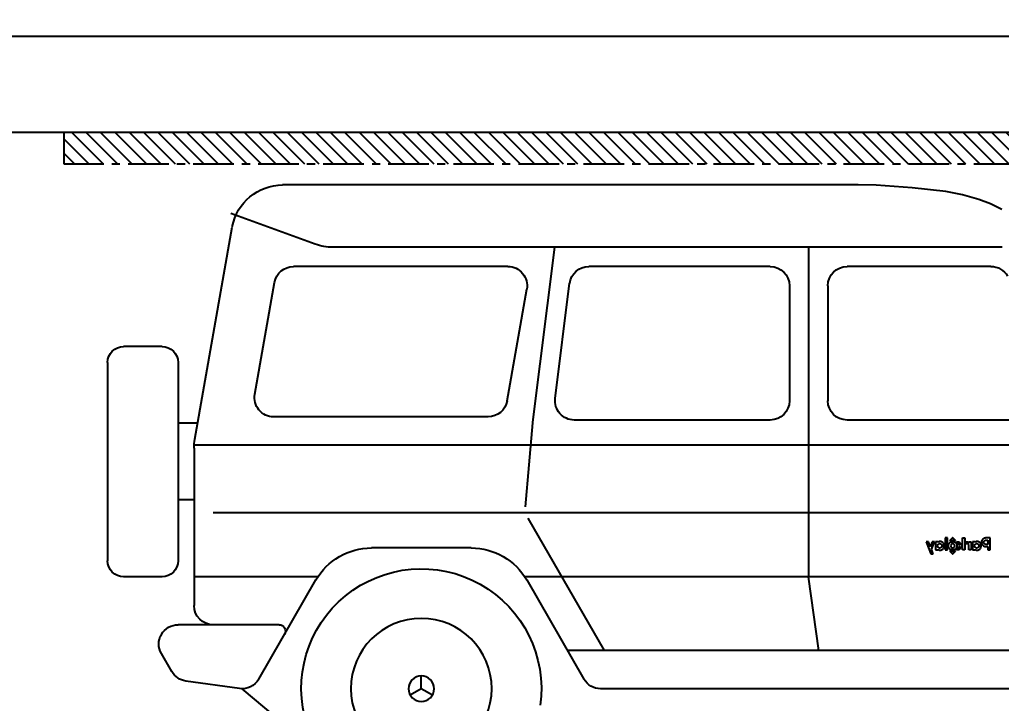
# Model space of a CAD drawing. Header units: metres. Extents: x 22161 to 254982, y -319656 to -11038.
# Drawn here: x 79850.8 to 80157.5, y -25633.7 to -25420 of the extents above; entities that cross this region are included whole.
import ezdxf

# ---------------------------------------------------------------- set-up
doc = ezdxf.new("R2010")
doc.units = ezdxf.units.M
doc.linetypes.add('CENTERX2', pattern=[20.32, 12.7, -2.54, 2.54, -2.54])
for name, color, linetype in [('j', 4, 'Continuous'), ('PMX25-CAR', 254, 'Continuous'), ('PMX25-HELPER', 8, 'CENTERX2'), ('PMX25-LOGO', 7, 'Continuous')]:
    doc.layers.add(name, color=color, linetype=linetype)
doc.layers.add('PMX25-SDP', color=7, linetype='Continuous', true_color=0x00b7c8)
doc.styles.add('ITALIC', font='italic.shx')
doc.dimstyles.new('dim-a-100', dxfattribs={"dimtxt": 40, "dimasz": 1, "dimexe": 10, "dimexo": 0, "dimgap": 6, "dimtad": 0, "dimdec": 0, "dimrnd": 5, "dimzin": 0, "dimdsep": 46, "dimtxsty": 'ITALIC', "dimblk1": 'R', "dimblk2": 'R', "dimsah": 1, "dimcen": 0.01, "dimse1": 1, "dimse2": 1, "dimclrd": 1, "dimclrt": 3, "dimadec": 0, "dimazin": 0, "dimtfac": 1, "dimtdec": 0, "dimtix": 1, "dimtmove": 2, "dimatfit": 3, "dimldrblk": 'R', "dimfxl": 1, "dimtolj": 1, "dimtzin": 0, "dimarcsym": 0})

# ---------------------------------------------------------------- blocks, each defined once
blk = doc.blocks.new('R')
blk.add_line((0, 6), (0, -6))
blk.add_circle((0, 0), 2)
blk = doc.blocks.new('*D9490')
at = {"layer": 'Defpoints', "color": 0}
for p in [(22160.54, -11038.28), (254981.96, -319594.12), (254889.51, -319637.39)]:
    blk.add_point(p, dxfattribs=at)
at = {"layer": 'j', "color": 1, "lineweight": -2}
for p, q in [((254969.25, -319577.26), (254889.51, -319637.39)), ((254970.04, -319576.66), (254970.84, -319576.06)), ((254888.71, -319637.99), (254887.92, -319638.59))]:
    blk.add_line(p, q, dxfattribs=at)
for p, rotation in [((254969.25, -319577.26), 217.0216487905008), ((254889.51, -319637.39), 37.02164879050087)]:
    blk.add_blockref('R', p, dxfattribs=dict(at, rotation=rotation))
at = {"layer": 'j', "color": 3, "insert": (254929.38, -319607.33), "char_height": 40, "attachment_point": 5, "rotation": 217.0216, "style": 'ITALIC'}
blk.add_mtext('\\A1;100', dxfattribs=at)
blk = doc.blocks.new('LOGO----DECOR-PMX25')
at = {"layer": 'PMX25-LOGO'}
for p, q in [((-10, 2.13), (-8.71, 2.13)), ((-10, -1.62), (-10, 2.13)), ((-9.29, 1.47), (-9.29, 0.11)), ((-8.76, 1.47), (-9.29, 1.47)), ((-9.29, 0.11), (-8.76, 0.11)), ((-8.61, 1.46), (-8.76, 1.47)), ((-8.76, 0.11), (-8.61, 0.13)), ((-8.71, 2.13), (-8.43, 2.11)), ((-8.48, 1.42), (-8.61, 1.46)), ((-8.61, 0.13), (-8.48, 0.17)), ((-8.36, 1.35), (-8.48, 1.42)), ((-8.48, 0.17), (-8.36, 0.23)), ((-8.43, 2.11), (-8.3, 2.07)), ((-8.26, 1.27), (-8.36, 1.35)), ((-8.36, 0.23), (-8.26, 0.31)), ((-8.3, 2.07), (-8.17, 2.03)), ((-8.19, 1.17), (-8.26, 1.27)), ((-8.26, 0.31), (-8.19, 0.41)), ((-8.13, 1.05), (-8.19, 1.17)), ((-8.19, 0.41), (-8.13, 0.53)), ((-8.17, 2.03), (-7.94, 1.9)), ((-8.09, 0.93), (-8.13, 1.05)), ((-8.13, 0.53), (-8.09, 0.66)), ((-8.08, 0.79), (-8.09, 0.93)), ((-8.09, 0.66), (-8.08, 0.79)), ((-7.94, 1.9), (-7.74, 1.74)), ((-7.74, 1.74), (-7.58, 1.55)), ((-7.58, 0.04), (-7.74, -0.16)), ((-7.58, 1.55), (-7.46, 1.32)), ((-7.46, 0.27), (-7.58, 0.04)), ((-7.46, 1.32), (-7.38, 1.06)), ((-7.38, 0.52), (-7.46, 0.27)), ((-7.38, 1.06), (-7.36, 0.79)), ((-7.36, 0.79), (-7.38, 0.52)), ((-7.19, -0.02), (-7.16, 0.13)), ((-7.16, 0.13), (-7.11, 0.26)), ((-7.11, 0.26), (-6.98, 0.49)), ((-6.98, 0.49), (-6.82, 0.68)), ((-6.82, 0.68), (-6.62, 0.82)), ((-6.62, 0.82), (-6.41, 0.92)), ((-6.42, 0.06), (-6.48, -0.05)), ((-6.33, 0.17), (-6.42, 0.06)), ((-6.41, 0.92), (-6.19, 0.98)), ((-6.23, 0.25), (-6.33, 0.17)), ((-6.11, 0.31), (-6.23, 0.25)), ((-6.19, 0.98), (-5.97, 1)), ((-5.98, 0.35), (-6.11, 0.31)), ((-5.84, 0.36), (-5.98, 0.35)), ((-5.97, 1), (-5.74, 0.98)), ((-5.71, 0.35), (-5.84, 0.36)), ((-5.74, 0.98), (-5.53, 0.92)), ((-5.58, 0.31), (-5.71, 0.35)), ((-5.47, 0.24), (-5.58, 0.31)), ((-5.53, 0.92), (-5.35, 0.82)), ((-5.37, 0.16), (-5.47, 0.24)), ((-5.29, 0.06), (-5.37, 0.16)), ((-5.35, 0.82), (-5.21, 0.7)), ((-5.23, -0.06), (-5.29, 0.06)), ((-5.21, 0.7), (-5.21, 0.95)), ((-5.21, 0.95), (-4.5, 0.95)), ((-4.5, 0.95), (-4.5, -1.62)), ((-3.41, 0.95), (-4.11, 0.95)), ((-4.11, 0.95), (-4.11, -1.62)), ((-3.41, 0.53), (-3.41, 0.95)), ((-3.36, 0.62), (-3.41, 0.53)), ((-3.37, -0.03), (-3.32, 0.06)), ((-3.29, 0.71), (-3.36, 0.62)), ((-3.32, 0.06), (-3.26, 0.13)), ((-3.22, 0.78), (-3.29, 0.71)), ((-3.26, 0.13), (-3.19, 0.19)), ((-3.14, 0.84), (-3.22, 0.78)), ((-3.19, 0.19), (-3.11, 0.23)), ((-3.05, 0.89), (-3.14, 0.84)), ((-3.11, 0.23), (-3.02, 0.26)), ((-2.94, 0.92), (-3.05, 0.89)), ((-3.02, 0.26), (-2.92, 0.27)), ((-2.83, 0.94), (-2.94, 0.92)), ((-2.92, 0.27), (-2.42, 0.27)), ((-2.7, 0.95), (-2.83, 0.94)), ((-2.42, 0.95), (-2.7, 0.95)), ((-2.42, 0.27), (-2.42, 0.95)), ((-1.42, 2.13), (-2.13, 2.13)), ((-2.13, 2.13), (-2.13, -1.62)), ((-1.42, -1.62), (-1.42, 2.13)), ((-0.37, 0.95), (-1.42, -0.33)), ((-0.61, -0.33), (0.44, 0.95)), ((0.44, 0.95), (-0.37, 0.95)), ((0.44, 0.19), (0.36, -0.06)), ((0.56, 0.41), (0.44, 0.19)), ((0.72, 0.61), (0.56, 0.41)), ((0.92, 0.77), (0.72, 0.61)), ((0.77, 1.32), (0.79, 1.37)), ((0.78, 1.26), (0.77, 1.32)), ((0.81, 1.24), (0.78, 1.26)), ((0.79, 1.37), (1.61, 2.19)), ((0.85, 1.23), (0.81, 1.24)), ((0.89, 1.24), (0.85, 1.23)), ((1.07, 1.32), (0.89, 1.24)), ((1.15, 0.9), (0.92, 0.77)), ((1.27, 1.37), (1.07, 1.32)), ((1.07, -0.08), (1.13, 0.03)), ((1.13, 0.03), (1.21, 0.12)), ((1.4, 0.98), (1.15, 0.9)), ((1.21, 0.12), (1.3, 0.2)), ((1.46, 1.41), (1.27, 1.37)), ((1.3, 0.2), (1.41, 0.26)), ((1.67, 1), (1.4, 0.98)), ((1.41, 0.26), (1.54, 0.3)), ((1.67, 1.42), (1.46, 1.41)), ((1.54, 0.3), (1.67, 0.31)), ((1.61, 2.19), (1.67, 2.21)), ((1.67, 2.21), (1.73, 2.19)), ((1.87, 1.41), (1.67, 1.42)), ((1.94, 0.98), (1.67, 1)), ((1.67, 0.31), (1.8, 0.3)), ((1.73, 2.19), (2.54, 1.37)), ((1.8, 0.3), (1.92, 0.26)), ((2.07, 1.37), (1.87, 1.41)), ((1.92, 0.26), (2.03, 0.2)), ((2.19, 0.9), (1.94, 0.98)), ((2.03, 0.2), (2.13, 0.12)), ((2.26, 1.32), (2.07, 1.37)), ((2.13, 0.12), (2.2, 0.03)), ((2.41, 0.77), (2.19, 0.9)), ((2.2, 0.03), (2.26, -0.08)), ((2.45, 1.24), (2.26, 1.32)), ((2.61, 0.61), (2.41, 0.77)), ((2.48, 1.23), (2.45, 1.24)), ((2.52, 1.24), (2.48, 1.23)), ((2.55, 1.26), (2.52, 1.24)), ((2.54, 1.37), (2.57, 1.32)), ((2.57, 1.32), (2.55, 1.26)), ((2.78, 0.41), (2.61, 0.61)), ((2.9, 0.19), (2.78, 0.41)), ((2.98, -0.06), (2.9, 0.19)), ((3.31, 2.13), (4.01, 2.13)), ((3.31, -1.62), (3.31, 2.13)), ((4.01, 2.13), (4.01, -1.62)), ((4.37, -0.02), (4.4, 0.13)), ((4.4, 0.13), (4.45, 0.26)), ((4.45, 0.26), (4.58, 0.49)), ((4.58, 0.49), (4.74, 0.68)), ((4.74, 0.68), (4.93, 0.82)), ((4.93, 0.82), (5.15, 0.92)), ((5.14, 0.06), (5.08, -0.05)), ((5.23, 0.17), (5.14, 0.06)), ((5.15, 0.92), (5.37, 0.98)), ((5.33, 0.25), (5.23, 0.17)), ((5.45, 0.31), (5.33, 0.25)), ((5.37, 0.98), (5.59, 1)), ((5.58, 0.35), (5.45, 0.31)), ((5.72, 0.36), (5.58, 0.35)), ((5.59, 1), (5.82, 0.98)), ((5.85, 0.35), (5.72, 0.36)), ((5.82, 0.98), (6.03, 0.92)), ((5.98, 0.31), (5.85, 0.35)), ((6.09, 0.24), (5.98, 0.31)), ((6.03, 0.92), (6.21, 0.82)), ((6.19, 0.16), (6.09, 0.24)), ((6.27, 0.06), (6.19, 0.16)), ((6.21, 0.82), (6.35, 0.7)), ((6.32, -0.06), (6.27, 0.06)), ((6.35, 0.7), (6.35, 0.95)), ((6.35, 0.95), (7.06, 0.95)), ((7.06, 0.95), (7.06, -1.62)), ((8.33, -1.51), (7.31, 0.95)), ((7.31, 0.95), (8.05, 0.95)), ((8.05, 0.95), (8.68, -0.63)), ((10, 0.95), (8.51, -2.81)), ((8.68, -0.63), (9.27, 0.95)), ((9.27, 0.95), (10, 0.95)), ((-9.29, -1.62), (-10, -1.62)), ((-8.71, -0.55), (-9.29, -0.55)), ((-9.29, -0.55), (-9.29, -1.62)), ((-8.43, -0.52), (-8.71, -0.55)), ((-8.3, -0.49), (-8.43, -0.52)), ((-8.17, -0.44), (-8.3, -0.49)), ((-7.94, -0.32), (-8.17, -0.44)), ((-7.74, -0.16), (-7.94, -0.32)), ((-7.22, -0.33), (-7.21, -0.17)), ((-7.21, -0.5), (-7.22, -0.33)), ((-7.21, -0.17), (-7.19, -0.02)), ((-7.19, -0.65), (-7.21, -0.5)), ((-7.16, -0.79), (-7.19, -0.65)), ((-7.1, -0.92), (-7.16, -0.79)), ((-6.97, -1.15), (-7.1, -0.92)), ((-6.81, -1.34), (-6.97, -1.15)), ((-6.62, -1.48), (-6.81, -1.34)), ((-6.41, -1.59), (-6.62, -1.48)), ((-6.52, -0.18), (-6.53, -0.33)), ((-6.53, -0.33), (-6.52, -0.47)), ((-6.48, -0.05), (-6.52, -0.18)), ((-6.52, -0.47), (-6.48, -0.6)), ((-6.48, -0.6), (-6.42, -0.72)), ((-6.42, -0.72), (-6.33, -0.82)), ((-6.19, -1.65), (-6.41, -1.59)), ((-6.33, -0.82), (-6.23, -0.9)), ((-6.23, -0.9), (-6.11, -0.97)), ((-5.98, -1.67), (-6.19, -1.65)), ((-6.11, -0.97), (-5.98, -1.01)), ((-5.98, -1.01), (-5.84, -1.02)), ((-5.74, -1.65), (-5.98, -1.67)), ((-5.84, -1.02), (-5.71, -1.01)), ((-5.53, -1.57), (-5.74, -1.65)), ((-5.71, -1.01), (-5.58, -0.97)), ((-5.58, -0.97), (-5.47, -0.9)), ((-5.35, -1.47), (-5.53, -1.57)), ((-5.47, -0.9), (-5.37, -0.82)), ((-5.37, -0.82), (-5.29, -0.72)), ((-5.21, -1.33), (-5.35, -1.47)), ((-5.29, -0.72), (-5.23, -0.6)), ((-5.2, -0.19), (-5.23, -0.06)), ((-5.23, -0.6), (-5.2, -0.47)), ((-5.21, -1.62), (-5.21, -1.33)), ((-5.21, -1.33), (-5.21, -1.33)), ((-4.5, -1.62), (-5.21, -1.62)), ((-5.19, -0.33), (-5.2, -0.19)), ((-5.2, -0.47), (-5.19, -0.33)), ((-4.11, -1.62), (-3.41, -1.62)), ((-3.41, -0.21), (-3.4, -0.12)), ((-3.41, -1.62), (-3.41, -0.21)), ((-3.4, -0.12), (-3.37, -0.03)), ((-2.13, -1.62), (-1.42, -1.62)), ((-1.42, -0.33), (-0.37, -1.62)), ((0.44, -1.62), (-0.61, -0.33)), ((-0.37, -1.62), (0.44, -1.62)), ((0.36, -0.06), (0.33, -0.33)), ((0.33, -0.33), (0.36, -0.6)), ((0.36, -0.6), (0.44, -0.85)), ((0.44, -0.85), (0.56, -1.08)), ((0.56, -1.08), (0.72, -1.28)), ((0.72, -1.28), (0.92, -1.44)), ((0.77, -1.98), (0.78, -1.93)), ((0.79, -2.04), (0.77, -1.98)), ((0.78, -1.93), (0.81, -1.9)), ((1.61, -2.85), (0.79, -2.04)), ((0.81, -1.9), (0.85, -1.89)), ((0.85, -1.89), (0.89, -1.9)), ((0.89, -1.9), (1.07, -1.98)), ((0.92, -1.44), (1.15, -1.56)), ((1.02, -0.33), (1.03, -0.2)), ((1.03, -0.46), (1.02, -0.33)), ((1.03, -0.2), (1.07, -0.08)), ((1.07, -0.59), (1.03, -0.46)), ((1.13, -0.7), (1.07, -0.59)), ((1.07, -1.98), (1.27, -2.04)), ((1.21, -0.79), (1.13, -0.7)), ((1.15, -1.56), (1.4, -1.64)), ((1.3, -0.87), (1.21, -0.79)), ((1.27, -2.04), (1.46, -2.07)), ((1.41, -0.93), (1.3, -0.87)), ((1.4, -1.64), (1.67, -1.67)), ((1.54, -0.97), (1.41, -0.93)), ((1.46, -2.07), (1.67, -2.09)), ((1.67, -0.98), (1.54, -0.97)), ((1.67, -2.88), (1.61, -2.85)), ((1.8, -0.97), (1.67, -0.98)), ((1.67, -1.67), (1.94, -1.64)), ((1.67, -2.09), (1.87, -2.07)), ((1.73, -2.85), (1.67, -2.88)), ((2.54, -2.04), (1.73, -2.85)), ((1.92, -0.93), (1.8, -0.97)), ((1.87, -2.07), (2.07, -2.04)), ((2.03, -0.87), (1.92, -0.93)), ((1.94, -1.64), (2.19, -1.56)), ((2.13, -0.79), (2.03, -0.87)), ((2.07, -2.04), (2.26, -1.98)), ((2.2, -0.7), (2.13, -0.79)), ((2.19, -1.56), (2.41, -1.44)), ((2.26, -0.59), (2.2, -0.7)), ((2.26, -0.08), (2.3, -0.2)), ((2.3, -0.46), (2.26, -0.59)), ((2.26, -1.98), (2.45, -1.9)), ((2.3, -0.2), (2.31, -0.33)), ((2.31, -0.33), (2.3, -0.46)), ((2.41, -1.44), (2.61, -1.28)), ((2.45, -1.9), (2.48, -1.89)), ((2.48, -1.89), (2.52, -1.9)), ((2.52, -1.9), (2.55, -1.93)), ((2.57, -1.98), (2.54, -2.04)), ((2.55, -1.93), (2.57, -1.98)), ((2.61, -1.28), (2.78, -1.08)), ((2.78, -1.08), (2.9, -0.85)), ((2.9, -0.85), (2.98, -0.6)), ((3, -0.33), (2.98, -0.06)), ((2.98, -0.6), (3, -0.33)), ((4.01, -1.62), (3.31, -1.62)), ((4.34, -0.17), (4.37, -0.02)), ((4.34, -0.33), (4.34, -0.17)), ((4.34, -0.5), (4.34, -0.33)), ((4.37, -0.65), (4.34, -0.5)), ((4.4, -0.79), (4.37, -0.65)), ((4.46, -0.92), (4.4, -0.79)), ((4.59, -1.15), (4.46, -0.92)), ((4.75, -1.34), (4.59, -1.15)), ((4.94, -1.48), (4.75, -1.34)), ((5.15, -1.59), (4.94, -1.48)), ((5.04, -0.18), (5.03, -0.33)), ((5.03, -0.33), (5.04, -0.47)), ((5.08, -0.05), (5.04, -0.18)), ((5.04, -0.47), (5.08, -0.6)), ((5.08, -0.6), (5.14, -0.72)), ((5.14, -0.72), (5.23, -0.82)), ((5.37, -1.65), (5.15, -1.59)), ((5.23, -0.82), (5.33, -0.9)), ((5.33, -0.9), (5.45, -0.97)), ((5.58, -1.67), (5.37, -1.65)), ((5.45, -0.97), (5.58, -1.01)), ((5.58, -1.01), (5.72, -1.02)), ((5.81, -1.65), (5.58, -1.67)), ((5.72, -1.02), (5.85, -1.01)), ((6.03, -1.57), (5.81, -1.65)), ((5.85, -1.01), (5.98, -0.97)), ((5.98, -0.97), (6.09, -0.9)), ((6.21, -1.47), (6.03, -1.57)), ((6.09, -0.9), (6.19, -0.82)), ((6.19, -0.82), (6.27, -0.72)), ((6.35, -1.33), (6.21, -1.47)), ((6.27, -0.72), (6.32, -0.6)), ((6.36, -0.19), (6.32, -0.06)), ((6.32, -0.6), (6.36, -0.47)), ((6.35, -1.62), (6.35, -1.33)), ((6.35, -1.33), (6.35, -1.33)), ((7.06, -1.62), (6.35, -1.62)), ((6.37, -0.33), (6.36, -0.19)), ((6.36, -0.47), (6.37, -0.33)), ((7.8, -2.81), (8.33, -1.51)), ((8.51, -2.81), (7.8, -2.81))]:
    blk.add_line(p, q, dxfattribs=at)
blk = doc.blocks.new('CAR-SUV--SIDE-DECOR-PMX25')
at = {"layer": 'PMX25-CAR'}
for p, q in [((-19.82, 192.62), (-8.59, 193.38)), ((-8.59, 193.38), (-2.98, 193.55)), ((-2.98, 193.55), (2.63, 193.5)), ((2.63, 193.5), (176.82, 193.5)), ((-40.62, 188.97), (-35.56, 190.42)), ((-35.56, 190.42), (-30.38, 191.43)), ((-30.38, 191.43), (-19.82, 192.62)), ((-47.89, 185.83), (-44.31, 187.54)), ((-44.31, 187.54), (-40.62, 188.97)), ((166.63, 174.96), (193.01, 184.56)), ((204.26, 114), (192.57, 180.28)), ((-47.93, 174), (161.16, 174)), ((12.5, 174), (12.5, 71)), ((98.64, 119.29), (91.8, 174)), ((-44.46, 168), (0.5, 168)), ((24.5, 168), (81.2, 168)), ((106.44, 168), (173.46, 168)), ((91.66, 126.74), (87.16, 162.74)), ((185.54, 128.04), (179.36, 163.04)), ((6.5, 162), (6.5, 126)), ((18.5, 162), (18.5, 126)), ((106.7, 125.96), (100.53, 160.96)), ((214.5, 143), (226.5, 143)), ((209.5, 138), (209.5, 76)), ((231.5, 138), (231.5, 76)), ((-62.2, 120), (0.5, 120)), ((24.5, 120), (85.7, 120)), ((112.61, 121), (179.63, 121)), ((101, 92.89), (98.66, 119.08)), ((203.38, 119), (209.5, 119)), ((-92.89, 112.13), (204.48, 112.13)), ((204.5, 111.22), (204.5, 62)), ((204.5, 95), (209.5, 95)), ((-106.24, 91), (198.5, 91)), ((100.22, 89.35), (76.35, 48)), ((117.91, 80), (149.09, 80)), ((-109.01, 71), (101.17, 71)), ((9.27, 48), (12.5, 71)), ((165.83, 71), (204.5, 71)), ((214.5, 71), (226.5, 71)), ((100.59, 70), (82.7, 39)), ((184.31, 39), (166.41, 70)), ((177.96, 56), (209.5, 56)), ((-102.85, 48), (87.89, 48)), ((211.44, 41.35), (214.7, 47)), ((133.5, 36), (133.5, 40)), ((190.34, 36.06), (207.08, 38.41)), ((-95.03, 36), (77.5, 36)), ((130.04, 34), (133.5, 36)), ((133.5, 36), (136.97, 34)), ((175.92, 24.61), (189.5, 36))]:
    blk.add_line(p, q, dxfattribs=at)
for radius in [22, 4]:
    blk.add_circle((133.5, 36), radius, dxfattribs=at)
for centre, radius, start, end in [((176.82, 177.5), 16, 10.5887, 89.9985), ((161.16, 190), 16, 270.0002, 290.0002), ((-44.46, 162), 6, 89.9957, 149.9978), ((0.5, 162), 6, 0, 90), ((24.5, 162), 6, 90, 180), ((81.2, 162), 6, 7.1245, 89.9957), ((106.44, 162), 6, 89.9986, 190.0002), ((173.46, 162), 6, 9.9999, 89.9995), ((214.5, 138), 5, 90, 180), ((226.5, 138), 5, 0, 90), ((0.5, 126), 6, 270, 0), ((24.5, 126), 6, 180, 270), ((85.7, 126), 6, 270.0043, 7.1245), ((112.61, 127), 6, 190.0002, 270.0009), ((179.63, 127), 6, 270.0047, 9.9992), ((92.68, 118.55), 6, 5.109, 7.1243), ((188.5, 111.22), 16, 359.9999, 9.9999), ((117.91, 60), 20, 90.0011, 150.0005), ((149.09, 60), 20, 29.9995, 89.9989), ((214.5, 76), 5, 180, 270), ((226.5, 76), 5, 270, 0), ((133.5, 36), 37.5, 342.3248, 187.916), ((198.5, 62), 6, 270, 0), ((177.96, 54), 2, 89.9986, 210.0007), ((209.5, 50), 6, 330, 90), ((206.24, 44.35), 6, 278.0036, 330.0018), ((77.5, 42), 6, 270.0028, 330.0014), ((189.5, 42), 6, 210.002, 278)]:
    blk.add_arc(centre, radius, start, end, dxfattribs=at)
at = {"layer": 'PMX25-LOGO', "ltscale": 100}
blk.add_blockref('LOGO----DECOR-PMX25', (-34.17, 81), dxfattribs=at)
blk = doc.blocks.new('*U14250')
at = {"layer": 'PMX25-HELPER'}
h = blk.add_hatch(dxfattribs=at)
h.set_pattern_fill('ANSI31', color=256)
h.set_pattern_definition([(45, (-7e-13, 9.5), (-2.245064, 2.245064), [])])
h.paths.add_polyline_path([(-250, 200), (250, 200), (250, 210), (-250, 210)])
blk.add_lwpolyline([(-250, 200), (250, 200), (250, 210), (-250, 210)], close=True, dxfattribs=at)
at = {"layer": 'PMX25-CAR', "ltscale": 100}
blk.add_blockref('CAR-SUV--SIDE-DECOR-PMX25', (4.96, 0), dxfattribs=at)

msp = doc.modelspace()

# ---------------------------------------------------------------- linework, layer by layer
for points in [[(78778.19, -25425.15), (80419.77, -25425.15), (80419.77, -25735.15), (78808.19, -25735.15)], [(78778.19, -25455.15), (80369.77, -25455.15), (80369.77, -25705.15), (78778.19, -25705.15)]]:
    msp.add_lwpolyline(points)

# ---------------------------------------------------------------- block references
at = {"layer": 'PMX25-SDP', "xscale": -1}
msp.add_blockref('*U14250', (80114.77, -25665.15), dxfattribs=at)

# ---------------------------------------------------------------- dimensions: what is measured, and where the dimension line sits
at = {"layer": 'j', "color": 2}
dim = msp.add_linear_dim(base=(254889.51, -319637.39, 75000), p1=(254981.96, -319594.12, 75000), p2=(22160.54, -11038.28, 75000), angle=37.0216, dimstyle='dim-a-100', override={"dimfxl": 10, "dimfxlon": 1, "dimarcsym": 1}, dxfattribs=at)
dim.commit()
dim.dimension.update_dxf_attribs({"geometry": '*D9490', "text_midpoint": (254929.38, -319607.33, 75000)})

doc.saveas('drawing.dxf')
